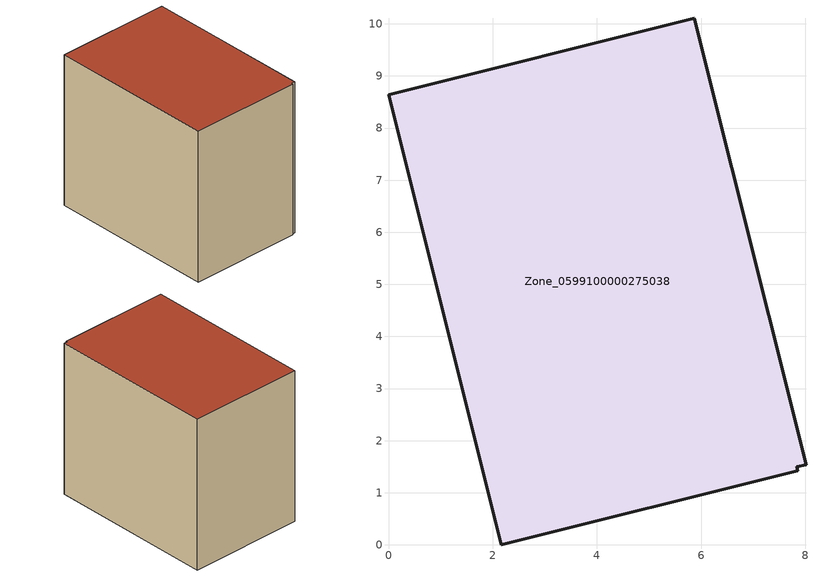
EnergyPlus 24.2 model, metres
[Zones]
Zone_0599100000275038
 floor ground (C_G): 8.01,1.54 7.83,1.5 7.85,1.42 2.16,0 0,8.64 5.87,10.11 z0
 wall outside (C_F): 8.01,1.54 5.87,10.11 0,8.64 2.16,0 7.85,1.42 7.83,1.5 8.01,1.54 z0:8.1
 roof outside (C_R): 7.83,1.5 8.01,1.54 5.87,10.11 0,8.64 2.16,0 7.85,1.42 z8.1
[BUILDING]
Pand.0599100000275038: North Axis=0; Terrain=City; Loads Convergence Tolerance Value=0.04; Temperature Convergence Tolerance Value=0.4; Solar Distribution=FullExterior; Maximum Number of Warmup Days=25; Minimum Number of Warmup Days=1
[Site:Location]
Rotterdam.The.Hague.AP_ZH_NLD Design_Conditions: Latitude=51.96; Longitude=4.45; Time Zone=1; Elevation=-4.5
[SITE:GROUNDTEMPERATURE:BUILDINGSURFACE]
18, 18, 18, 18, 18, 18, 18, 18, 18, 18, 18, 18
[MATERIAL] Thermal Absorptance=0.9; Solar Absorptance=0.7; Visible Absorptance=0.7
Name | Roughness | Thickness | Conductivity | Density | Specific Heat
G.TI.1965-1974 | MediumSmooth | 0.15 | 0.882353 | 540 | 1210
F.TI.1965-1974 | Rough | 0.3 | 0.697674 | 1920 | 840
R.TI.1965-1974 | MediumRough | 0.2 | 0.232558 | 1500 | 1000
[CONSTRUCTION]
C_G: G.TI.1965-1974
C_F: F.TI.1965-1974
C_R: R.TI.1965-1974
[ZONE]
Zone_0599100000275038: Type=1; Multiplier=1; Ceiling Height=Autocalculate; Volume=Autocalculate; Floor Area=autocalculate; Part of Total Floor Area=Yes
[ZONEINFILTRATION:DESIGNFLOWRATE]
Infil_Zone_0599100000275038: Zone or ZoneList or Space or SpaceList=Zone_0599100000275038; Schedule=AlwaysOn; Design Flow Rate Calculation Method=Flow/Area; Flow Rate per Floor Area=0.003; Constant Term Coefficient=1; Temperature Term Coefficient=0; Velocity Term Coefficient=0; Velocity Squared Term Coefficient=0
[HVACTEMPLATE:ZONE:IDEALLOADSAIRSYSTEM]
Zone_0599100000275038: Maximum Heating Supply Air Temperature=50; Minimum Cooling Supply Air Temperature=13; Maximum Heating Supply Air Humidity Ratio=0.0156; Minimum Cooling Supply Air Humidity Ratio=0.0077; Heating Limit=NoLimit; Cooling Limit=NoLimit; Dehumidification Control Type=ConstantSensibleHeatRatio; Cooling Sensible Heat Ratio=0.7; Dehumidification Setpoint=60; Humidification Control Type=None; Humidification Setpoint=30; Outdoor Air Method=None; Outdoor Air Flow Rate per Person=0.00944; Outdoor Air Flow Rate per Zone Floor Area=0; Outdoor Air Flow Rate per Zone=0; Demand Controlled Ventilation Type=None; Outdoor Air Economizer Type=NoEconomizer; Heat Recovery Type=None; Sensible Heat Recovery Effectiveness=0.7; Latent Heat Recovery Effectiveness=0.65
[ZONECONTROL:THERMOSTAT]
ThermostatControl_Zone_0599100000275038: Zone or ZoneList=Zone_0599100000275038; Control Type Schedule=DualSetpointControlType; Control 1=Thermostat_Zone_0599100000275038; Temperature Difference Between Cutout And Setpoint=0
[THERMOSTATSETPOINT:DUALSETPOINT]
Thermostat_Zone_0599100000275038: Heating Setpoint Temperature Schedule=HeatingSetpoint_Zone_0599100000275038; Cooling Setpoint Temperature Schedule=CoolingSetpoint_Zone_0599100000275038
[SCHEDULE:COMPACT]
HeatingSetpoint_Zone_0599100000275038: Through: 12/31, For: AllDays, Until: 24:00, 21
CoolingSetpoint_Zone_0599100000275038: Through: 12/31, For: AllDays, Until: 24:00, 24
DualSetpointControlType: Through: 12/31, For: AllDays, Until: 24:00, 4
AlwaysOn: Through: 12/31, For: AllDays, Until: 24:00, 1
